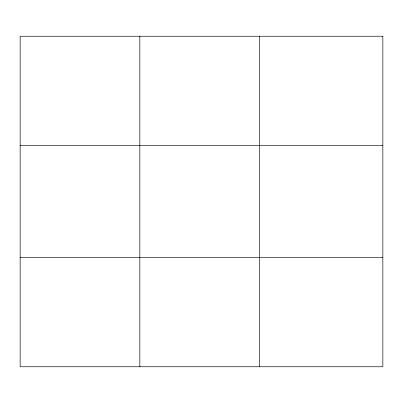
<?xml version="1.0" encoding="UTF-8"?>
<svg xmlns="http://www.w3.org/2000/svg" width="403" height="403" viewBox="0 0 403 403"><rect width="100%" height="100%" fill="white"/><g stroke="black" fill="none" stroke-linecap="round" stroke-linejoin="round"><path stroke-width="0.6" d="M139.841 366.76L139.841 36.24M259.532 366.76L259.532 36.24M20.15 145.312L382.85 145.312M20.15 257.688L382.85 257.688M382.85 36.24L382.85 366.76L20.15 366.76L20.15 36.24L382.85 36.24"/></g></svg>
